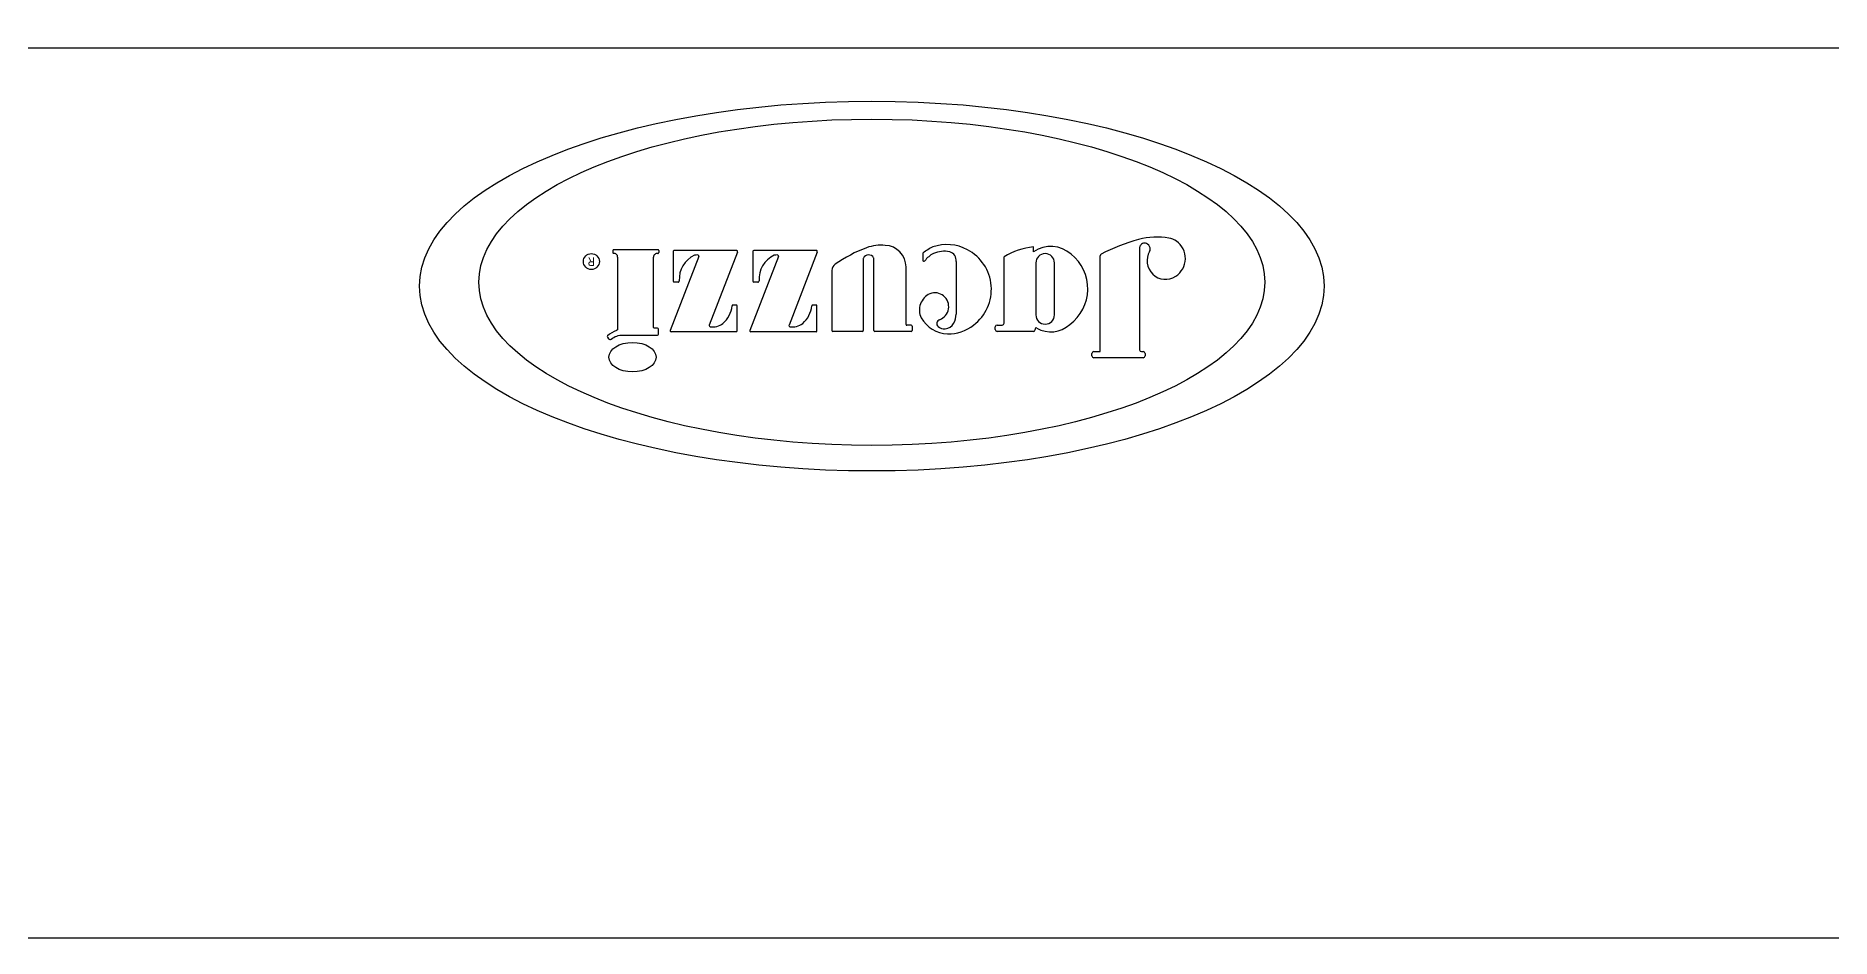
# Model space of a CAD drawing. Header units: millimetres. Extents: x -1239.85 to -1238.25, y 2235.66 to 2236.69.
# Drawn here: x -1239.1251 to -1238.9688, y 2235.7863 to 2235.8649 of the extents above; entities that cross this region are included whole.
import ezdxf
from ezdxf.enums import TextEntityAlignment as Align

# ---------------------------------------------------------------- set-up
doc = ezdxf.new("R2010")
doc.units = ezdxf.units.MM
doc.layers.add('jacuzzi', color=1, linetype='Continuous')
doc.styles.add('ROMANS', font='romans', dxfattribs={"height": 4})

msp = doc.modelspace()

# ---------------------------------------------------------------- linework, layer by layer
at = {"layer": 'jacuzzi'}
for p, q in [((-1238.792946388323, 2235.863802380054), (-1239.620875560043, 2235.863802380054)), ((-1239.07490047169, 2235.846182187643), (-1239.07490047169, 2235.846023046077)), ((-1239.070979952245, 2235.846262118228), (-1239.074820541106, 2235.846262118228)), ((-1239.07090002166, 2235.846182187643), (-1239.07090002166, 2235.846012540193)), ((-1239.067418878573, 2235.845673291896), (-1239.069900560497, 2235.83923196407)), ((-1239.069648731955, 2235.846165903483), (-1239.069648731955, 2235.843515664559)), ((-1239.064130199746, 2235.84619698147), (-1239.069568801371, 2235.84619698147)), ((-1239.064037286023, 2235.846061613021), (-1239.066492036867, 2235.839690186141)), ((-1239.060476870358, 2235.845673291896), (-1239.062958552282, 2235.83923196407)), ((-1239.06270672374, 2235.846165903483), (-1239.06270672374, 2235.843515664559)), ((-1239.057188191531, 2235.84619698147), (-1239.062626793155, 2235.84619698147)), ((-1239.057095277807, 2235.846061613021), (-1239.059550028652, 2235.839690186141)), ((-1239.04790122806, 2235.845899428129), (-1239.04790122806, 2235.845348505437)), ((-1239.044990444675, 2235.845223492657), (-1239.044990444675, 2235.840655689207)), ((-1239.040823451806, 2235.839860107122), (-1239.040823451806, 2235.845654609991)), ((-1239.038255435641, 2235.846084023188), (-1239.038255435641, 2235.846498240346)), ((-1239.032450600201, 2235.837381966986), (-1239.032450600201, 2235.845740564102)), ((-1239.029019611756, 2235.846444513541), (-1239.029019611756, 2235.837541828155)), ((-1239.069206051598, 2235.843435733974), (-1239.069568801371, 2235.843435733974)), ((-1239.062264043383, 2235.843435733974), (-1239.062626793155, 2235.843435733974)), ((-1239.049358956694, 2235.83975990218), (-1239.049358956694, 2235.844761532951)), ((-1239.064139011236, 2235.841443374106), (-1239.064433600235, 2235.841443374106)), ((-1239.064059080652, 2235.839203227815), (-1239.064059080652, 2235.841363443521)), ((-1239.057197003021, 2235.841443374106), (-1239.05749159202, 2235.841443374106)), ((-1239.057117072437, 2235.839203227815), (-1239.057117072437, 2235.841363443521)), ((-1239.064139011236, 2235.839123297231), (-1239.069825974131, 2235.839123297231)), ((-1239.057197003021, 2235.839123297231), (-1239.062883965916, 2235.839123297231)), ((-1239.053162302456, 2235.839151170958), (-1239.055746693439, 2235.839151170958)), ((-1239.048910781016, 2235.839151170958), (-1239.052076202441, 2235.839151170958)), ((-1239.048910781016, 2235.839679971595), (-1239.04927902611, 2235.839679971595)), ((-1239.048830850431, 2235.839600041011), (-1239.048830850431, 2235.839231101542)), ((-1239.041588005767, 2235.839311032127), (-1239.041588005767, 2235.839540384785)), ((-1239.041428144599, 2235.839700245954), (-1239.040983312975, 2235.839700245954)), ((-1239.038258492396, 2235.839151170958), (-1239.041428144599, 2235.839151170958)), ((-1239.038098631227, 2235.839375247288), (-1239.038098631227, 2235.839311032127)), ((-1239.033166172192, 2235.837013877454), (-1239.033166172192, 2235.837222105818)), ((-1239.033006311023, 2235.837381966986), (-1239.032450600201, 2235.837381966986)), ((-1239.028859750588, 2235.837381966986), (-1239.028690148076, 2235.837381966986)), ((-1239.028530286907, 2235.837222105818), (-1239.028530286907, 2235.837013877454)), ((-1239.028690148076, 2235.836854016286), (-1239.033006311023, 2235.836854016286))]:
    msp.add_line(p, q, dxfattribs=at)
at = {"layer": 'jacuzzi', "color": 3}
msp.add_lwpolyline([(-1238.252334209994, 2235.798552380055, -0.414213562373095), (-1238.264584209994, 2235.786302380055), (-1239.840084209994, 2235.786302380055, -0.4142135623730951), (-1239.852334209994, 2235.798552380055), (-1239.852334209994, 2236.674052380054, -0.414213562373095), (-1239.840084209994, 2236.686302380054), (-1238.264584209994, 2236.686302380054, -0.414213562373095), (-1238.252334209994, 2236.674052380054)], format="xyb", close=True, dxfattribs=at)
at = {"layer": 'jacuzzi'}
for points in [[(-1239.074475646725, 2235.845624186671), (-1239.074475646725, 2235.839382874112, -0.3094083360235544), (-1239.074577620171, 2235.839233862016, 0.09070134790707648), (-1239.07534965675, 2235.838758990472, 0.3650174520151336), (-1239.075363871003, 2235.838656993142), (-1239.075272437158, 2235.838511643085, 0.4518071014289208), (-1239.075035594578, 2235.838473282616, -0.1780066821811962), (-1239.074013068521, 2235.838830182071)], [(-1239.074064870898, 2235.838830182071), (-1239.071009209728, 2235.838830182071, 0.414213562373095), (-1239.070929279144, 2235.838910112655), (-1239.070929279144, 2235.839333806291, 0.4142135623730986), (-1239.071009209728, 2235.839413736875), (-1239.07127417408, 2235.839413736875, -0.4142135623730951), (-1239.071354104664, 2235.83949366746), (-1239.071354104664, 2235.845616611128)], [(-1239.052798616365, 2235.846436456595, 0.06297410020895881), (-1239.055527634513, 2235.844993240117, 0.2578294972287946), (-1239.055826624023, 2235.844451964057), (-1239.055826624023, 2235.839231101542)], [(-1239.052156133025, 2235.839231101542), (-1239.052156133025, 2235.845485562148, 0.1354836439385169), (-1239.052178769438, 2235.845567568, 0.5973092542928814), (-1239.053066513972, 2235.845527827581, 0.1127702397822963), (-1239.053082371872, 2235.845458411071), (-1239.053082371872, 2235.839231101542)]]:
    msp.add_lwpolyline(points, format="xyb", dxfattribs=at)
msp.add_lwpolyline([(-1239.038051421175, 2235.845110659258), (-1239.038051421175, 2235.840588776408, 1.000000000000098), (-1239.03643111084, 2235.840588776408), (-1239.03643111084, 2235.845110659258, 0.999999999999902)], format="xyb", close=True, dxfattribs=at)
msp.add_circle((-1239.076767014805, 2235.845234006365), 0.0006955794959159883, dxfattribs=at)
for centre, radius, start, end in [((-1239.051547025421, 2235.842969548788), 0.003685909607514196, 84.07357519272216, 109.8501266569042), ((-1239.051234413914, 2235.844761532951), 0.001875457219708576, 0, 87.92324343671467), ((-1239.045295917742, 2235.842794408706), 0.004089542100610266, 115.0030799190601, 128.9089468936626), ((-1239.04578634218, 2235.842973809331), 0.00373789005607487, 61.68236381112265, 109.3432640440078), ((-1239.036752233478, 2235.843874661937), 0.002672245100321765, 48.3998639976797, 124.2305336440785), ((-1239.024315777769, 2235.829970986471), 0.01783119916098807, 105.5604312043319, 116.8444473028492), ((-1239.027489621934, 2235.84131283493), 0.006053671861367743, 80.17540311791579, 105.4183320621338), ((-1239.028529368909, 2235.846368131735), 0.0004961574652915856, 140.2199418571233, 171.1442863523223), ((-1239.028526076336, 2235.846320998301), 0.0005299450400143195, 117.2029294558325, 136.528930385041), ((-1239.028586264086, 2235.84643809627), 0.0003982844928656973, 66.12825212948025, 117.2029294558325), ((-1239.028660212526, 2235.846270999734), 0.0005810127726594958, 15.77516367982129, 66.12825212948025), ((-1239.026728509815, 2235.845707953919), 0.001593137971462789, 54.80885236926314, 80.17540311791579), ((-1239.026876052942, 2235.845498729582), 0.001849153200781992, 302.9803058295154, 54.80885236926314), ((-1239.074820541106, 2235.846182187643), 7.993058432494496e-05, 90, 180), ((-1239.074820541106, 2235.846023046077), 7.993058432494496e-05, 180, 273.6111512550926), ((-1239.074795369062, 2235.845624186671), 0.0003197223372997798, 0, 93.61115125509261), ((-1239.071034382327, 2235.845616611128), 0.0003197223372997798, 82.17236710162634, 180), ((-1239.070979952245, 2235.846012540193), 7.993058432494496e-05, 262.1723671016263, 0), ((-1239.070979952245, 2235.846182187643), 7.993058432494496e-05, 0, 90), ((-1239.069568801371, 2235.846117050886), 7.993058432494496e-05, 90, 180), ((-1239.066819622068, 2235.843692858334), 0.002292053622340083, 114.8275345762389, 183.7772136237255), ((-1239.067367538346, 2235.843683915467), 0.002129876010334193, 94.07432027012331, 101.2218050347249), ((-1239.067511792297, 2235.845709089221), 9.957112321642433e-05, 338.9295783945074, 94.07432027012331), ((-1239.064130199746, 2235.846097410347), 9.957112321642433e-05, 338.9295783945074, 90), ((-1239.062626793155, 2235.846117050886), 7.993058432494496e-05, 90, 180), ((-1239.059877613853, 2235.843692858334), 0.002292053622340083, 114.8275345762389, 183.7772136237255), ((-1239.060425530131, 2235.843683915467), 0.002129876010334193, 94.07432027012331, 101.2218050347249), ((-1239.060569784082, 2235.845709089221), 9.957112321642433e-05, 338.9295783945074, 94.07432027012331), ((-1239.057188191531, 2235.846097410347), 9.957112321642433e-05, 338.9295783945074, 90), ((-1239.047801656936, 2235.845899428129), 9.957112321642574e-05, 129.1311632671675, 180), ((-1239.047801656936, 2235.845348505437), 9.957112321642433e-05, 180, 324.8583959681814), ((-1239.046149200353, 2235.844185346009), 0.001921209076402019, 115.2703570510303, 144.8583959681814), ((-1239.046014766742, 2235.843800616744), 0.00232690071734683, 78.57719550063095, 114.2196671136286), ((-1239.045797361793, 2235.8453075291), 0.0008112813076911609, 354.0543607978524, 72.53888052282147), ((-1239.045829260035, 2235.842810200232), 0.00390248199918657, 307.1313435261659, 62.26711731062939), ((-1239.037537806414, 2235.83998342847), 0.006554217382205969, 96.28598720620576, 120.0862085009175), ((-1239.037380624686, 2235.842854067032), 0.003858243125261767, 306.3033049330583, 51.48563991003817), ((-1239.032290739033, 2235.845740564102), 0.0001598611686499244, 118.8231538572109, 180), ((-1239.026753496388, 2235.845296561414), 0.001612865384156357, 149.3881891584171, 303.2376042206228), ((-1239.028484366537, 2235.846320676815), 0.0003982844928656973, 329.388189158417, 15.77516367982129), ((-1239.069568801371, 2235.843515664559), 7.993058432494496e-05, 180, 270), ((-1239.069206051598, 2235.843535305097), 9.957112321642433e-05, 270, 3.777213623725563), ((-1239.062626793155, 2235.843515664559), 7.993058432494496e-05, 180, 270), ((-1239.062264043383, 2235.843535305097), 9.957112321642433e-05, 270, 3.777213623725563), ((-1239.046631582072, 2235.841008615131), 0.001562353643647261, 114.3935766301797, 205.9071790488848), ((-1239.046849021647, 2235.841301361363), 0.001208401476736132, 290.2833129728589, 110.7342983841268), ((-1239.066750036824, 2235.841563709172), 0.002245146790866005, 310.1573304629637, 355.0588259789111), ((-1239.064433600235, 2235.841363443521), 7.993058432494496e-05, 90, 175.0588259789112), ((-1239.064139011236, 2235.841363443521), 7.993058432494496e-05, 0, 90), ((-1239.059808028609, 2235.841563709172), 0.002245146790866005, 310.1573304629637, 355.0588259789111), ((-1239.05749159202, 2235.841363443521), 7.993058432494496e-05, 90, 175.0588259789112), ((-1239.057197003021, 2235.841363443521), 7.993058432494496e-05, 0, 90), ((-1239.045629015663, 2235.841689838274), 0.002767322996369024, 209.5271952373087, 267.5018600203373), ((-1239.046711661324, 2235.840685360021), 0.001721472367643225, 330.4372877168711, 359.0124171274712), ((-1239.069825974131, 2235.839203227815), 7.993058432494496e-05, 158.9295783945074, 270), ((-1239.066399123144, 2235.839654388816), 9.957112321642433e-05, 158.9295783945074, 260.3374469749417), ((-1239.066181369325, 2235.840933333564), 0.00139692088095581, 260.3374469749417, 309.0048283577012), ((-1239.064139011236, 2235.839203227815), 7.993058432494496e-05, 270, 0), ((-1239.062883965916, 2235.839203227815), 7.993058432494496e-05, 158.9295783945074, 270), ((-1239.059457114928, 2235.839654388816), 9.957112321642433e-05, 158.9295783945074, 260.3374469749417), ((-1239.05923936111, 2235.840933333564), 0.00139692088095581, 260.3374469749417, 309.0048283577012), ((-1239.057197003021, 2235.839203227815), 7.993058432494496e-05, 270, 0), ((-1239.055746693439, 2235.839231101542), 7.993058432494496e-05, 180, 270), ((-1239.053162302456, 2235.839231101542), 7.993058432494496e-05, 270, 0), ((-1239.052076202441, 2235.839231101542), 7.993058432494496e-05, 180, 270), ((-1239.04927902611, 2235.83975990218), 7.993058432494496e-05, 180, 270), ((-1239.048910781016, 2235.839600041011), 7.993058432494496e-05, 0, 90), ((-1239.048910781016, 2235.839231101542), 7.993058432494496e-05, 270, 0), ((-1239.046310651271, 2235.839821527361), 0.0003663884571446932, 109.029525883288, 224.0872603846456), ((-1239.046034096517, 2235.840227930942), 0.0008536077192623866, 230.7809822854102, 276.3414126859296), ((-1239.046065064996, 2235.840383414366), 0.001011651844450197, 277.1119912557624, 327.2426257221075), ((-1239.045664466594, 2235.842409059342), 0.003484954965521813, 268.5996182741467, 308.9527124893908), ((-1239.041428144599, 2235.839540384785), 0.0001598611686498899, 90, 180), ((-1239.041428144599, 2235.839311032127), 0.0001598611686498899, 180, 270), ((-1239.040983312975, 2235.839860107122), 0.0001598611686498899, 270, 0), ((-1239.038258492396, 2235.839311032127), 0.0001598611686498905, 270, 0), ((-1239.038018700643, 2235.839375247288), 7.993058432493542e-05, 51.45530828479198, 180), ((-1239.036742494494, 2235.841555376852), 0.002447109491026535, 239.923062424829, 312.2760927088224), ((-1239.033006311023, 2235.837222105818), 0.0001598611686498962, 90, 180), ((-1239.028859750588, 2235.837541828155), 0.0001598611686498905, 180, 270), ((-1239.028690148076, 2235.837222105818), 0.0001598611686498905, 0, 90), ((-1239.033006311023, 2235.837013877454), 0.0001598611686498905, 180, 270), ((-1239.028690148076, 2235.837013877454), 0.0001598611686498962, 270, 0)]:
    msp.add_arc(centre, radius, start, end, dxfattribs=at)
for centre, major_axis, ratio in [((-1239.052334209994, 2235.843092839226), (0.039391350515487, -1.205972453172744e-17), 0.4087758624858928), ((-1239.052334209994, 2235.843425883327), (0.03422126670199868, -1.257227419173532e-17), 0.4152232476980265), ((-1239.073184448069, 2235.836902950686), (0.002057172460294244, -7.557679397354229e-19), 0.6218033982988019)]:
    msp.add_ellipse(centre, major_axis=major_axis, ratio=ratio, dxfattribs=at)

# ---------------------------------------------------------------- texts
at = {"layer": 'jacuzzi', "style": 'ROMANS'}
msp.add_text('R', height=0.0006969978625149702, rotation=180, dxfattribs=at).set_placement((-1239.076767014805, 2235.845234006365), align=Align.MIDDLE_CENTER)

doc.saveas('drawing.dxf')
